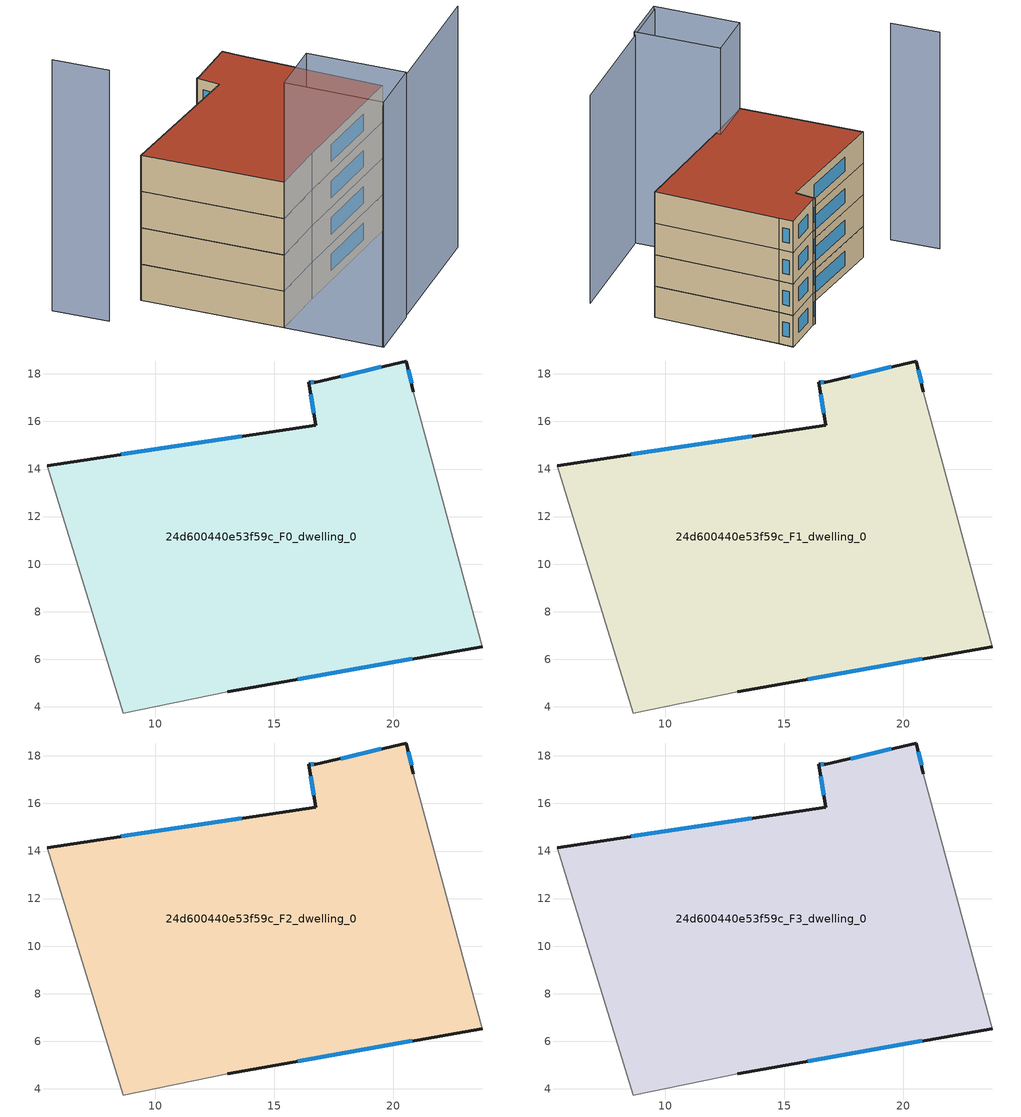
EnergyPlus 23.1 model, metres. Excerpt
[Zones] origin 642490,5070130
24d600440e53f59c_F0_dwelling_0
 floor ground (EU_floor_Construction): 23.75,6.53 20.85,17.24 20.56,18.54 16.75,17.64 16.45,17.64 16.75,15.84 5.44,14.14 8.64,3.74 13.05,4.64 z0
 wall outside (EU_wall_Construction): 23.75,6.53 13.05,4.64 / 5.44,14.14 16.75,15.84 16.45,17.64 16.75,17.64 20.56,18.54 20.85,17.24 z0:3
 wall adiabatic (EU_wall_Construction): 20.85,17.24 23.75,6.53 / 13.05,4.64 8.64,3.74 5.44,14.14 z0:3
 window (EU_Window_Construction): 20.64,18.19 20.77,17.6 / 20.81,6.01 15.99,5.16 / 8.55,14.61 13.64,15.38 / 16.67,16.34 16.53,17.15 / 16.53,17.64 16.67,17.64 / 17.8,17.89 19.51,18.3 z0.83:2.17
24d600440e53f59c_F1_dwelling_0
 floor to 24d600440e53f59c_F0_dwelling_0 (EU_floor_Construction): 23.75,6.53 20.85,17.24 20.55,18.54 16.75,17.64 16.45,17.64 16.75,15.84 5.44,14.14 8.64,3.74 13.04,4.64 z3
 wall outside (EU_wall_Construction): 23.75,6.53 13.05,4.64 / 5.44,14.14 16.75,15.84 16.45,17.64 16.75,17.64 20.56,18.54 20.85,17.24 z3:6
 wall adiabatic (EU_wall_Construction): 20.85,17.24 23.75,6.53 / 13.05,4.64 8.64,3.74 5.44,14.14 z3:6
 window (EU_Window_Construction): 20.64,18.19 20.77,17.6 / 20.81,6.01 15.99,5.16 / 8.55,14.61 13.64,15.38 / 16.67,16.34 16.53,17.15 / 16.53,17.64 16.67,17.64 / 17.8,17.89 19.51,18.3 z3.83:5.17
24d600440e53f59c_F2_dwelling_0
 floor to 24d600440e53f59c_F1_dwelling_0 (EU_floor_Construction): 23.75,6.53 20.85,17.24 20.55,18.54 16.75,17.64 16.45,17.64 16.75,15.84 5.44,14.14 8.64,3.74 13.04,4.64 z6
 wall outside (EU_wall_Construction): 23.75,6.53 13.05,4.64 / 5.44,14.14 16.75,15.84 16.45,17.64 16.75,17.64 20.56,18.54 20.85,17.24 z6:9
 wall adiabatic (EU_wall_Construction): 20.85,17.24 23.75,6.53 / 13.05,4.64 8.64,3.74 5.44,14.14 z6:9
 window (EU_Window_Construction): 20.64,18.19 20.77,17.6 / 20.81,6.01 15.99,5.16 / 8.55,14.61 13.64,15.38 / 16.67,16.34 16.53,17.15 / 16.53,17.64 16.67,17.64 / 17.8,17.89 19.51,18.3 z6.83:8.17
24d600440e53f59c_F3_dwelling_0
 floor to 24d600440e53f59c_F2_dwelling_0 (EU_floor_Construction): 23.75,6.53 20.85,17.24 20.55,18.54 16.75,17.64 16.45,17.64 16.75,15.84 5.44,14.14 8.64,3.74 13.04,4.64 z9
 wall outside (EU_wall_Construction): 23.75,6.53 13.05,4.64 / 5.44,14.14 16.75,15.84 16.45,17.64 16.75,17.64 20.56,18.54 20.85,17.24 z9:12
 wall adiabatic (EU_wall_Construction): 20.85,17.24 23.75,6.53 / 13.05,4.64 8.64,3.74 5.44,14.14 z9:12
 window (EU_Window_Construction): 20.64,18.19 20.77,17.6 / 20.81,6.01 15.99,5.16 / 8.55,14.61 13.64,15.38 / 16.67,16.34 16.53,17.15 / 16.53,17.64 16.67,17.64 / 17.8,17.89 19.51,18.3 z9.83:11.17
 roof outside (EU_roof_Construction): 20.85,17.24 23.75,6.53 13.05,4.64 8.64,3.74 5.44,14.14 16.75,15.84 16.45,17.64 16.75,17.64 20.56,18.54 z12
shading: 10.84,-3.47 25.18,0.93 z0:19.9; 12.92,5.04 15.14,-2.24 / 15.14,-2.24 10.85,-3.54 / 10.85,-3.54 8.64,3.74 / 8.64,3.74 12.92,5.04 z0:20.2; 0.46,18.25 1.76,14.15 z0:20.7
[Building]
EU S2 Campaign: North Axis=0; Terrain=City; Solar Distribution=FullExterior
[Site:Location]
Lyon-Bron: Latitude=45.75; Longitude=5; Time Zone=1; Elevation=198
[SizingPeriod:WeatherFileDays]
AnnualSizingPeriod: Begin Month=1; Begin Day of Month=1; End Month=12; End Day of Month=31; Day of Week for Start Day=Monday; Use Weather File Daylight Saving Period=No; Use Weather File Rain and Snow Indicators=No
[MATERIAL]
EU_InternalMass_Material: Roughness=MediumRough; Thickness=0.1; Conductivity=1; Density=1800; Specific Heat=900; Thermal Absorptance=0.9; Solar Absorptance=0.7; Visible Absorptance=0.7
[MATERIAL:NOMASS] Roughness=MediumRough; Thermal Absorptance=0.9; Solar Absorptance=0.7; Visible Absorptance=0.7
Name | Thermal Resistance
EU_wall_NoMass | 0.87146
EU_roof_NoMass | 0.842276
EU_floor_NoMass | 0.496999
[WINDOWMATERIAL:SIMPLEGLAZINGSYSTEM]
EU_Window_SimpleGlazing: UFactor=2.2525; Solar Heat Gain Coefficient=0.76; Visible Transmittance=0.76
[CONSTRUCTION]
EU_wall_Construction: EU_wall_NoMass
EU_roof_Construction: EU_roof_NoMass
EU_floor_Construction: EU_floor_NoMass
EU_InternalMass_Construction: EU_InternalMass_Material
EU_Window_Construction: EU_Window_SimpleGlazing
[ZONE] Type=1; Multiplier=1; Ceiling Height=autocalculate; Floor Area=autocalculate; Part of Total Floor Area=Yes
Name | Volume
24d600440e53f59c_F0_dwelling_0 | 514.861
24d600440e53f59c_F1_dwelling_0; 24d600440e53f59c_F2_dwelling_0 | 514.86
24d600440e53f59c_F3_dwelling_0 | 1029.72
[INTERNALMASS] Construction=EU_InternalMass_Construction; Surface Area=171.62
Name | Zone or ZoneList
24d600440e53f59c_F0_dwelling_0_EU_InternalMass | 24d600440e53f59c_F0_dwelling_0
24d600440e53f59c_F1_dwelling_0_EU_InternalMass | 24d600440e53f59c_F1_dwelling_0
24d600440e53f59c_F2_dwelling_0_EU_InternalMass | 24d600440e53f59c_F2_dwelling_0
24d600440e53f59c_F3_dwelling_0_EU_InternalMass | 24d600440e53f59c_F3_dwelling_0
[OTHEREQUIPMENT] Fuel Type=Electricity; Design Level Calculation Method=Watts/Area; Power per Zone Floor Area=1; Fraction Latent=0; Fraction Radiant=0; Fraction Lost=0; Carbon Dioxide Generation Rate=0; EndUse Subcategory=EU_Step8_InternalGains
Name | Zone or ZoneList or Space or SpaceList | Schedule
EU_Step8_InternalGain_24d600440e53f59c_F0_dwelling_0_f000 | 24d600440e53f59c_F0_dwelling_0 | EU_Step8_GainSchedule_24d600440e53f59c_F0_dwelling_0_f000
EU_Step8_InternalGain_24d600440e53f59c_F1_dwelling_0_f000 | 24d600440e53f59c_F1_dwelling_0 | EU_Step8_GainSchedule_24d600440e53f59c_F1_dwelling_0_f000
EU_Step8_InternalGain_24d600440e53f59c_F2_dwelling_0_f000 | 24d600440e53f59c_F2_dwelling_0 | EU_Step8_GainSchedule_24d600440e53f59c_F2_dwelling_0_f000
EU_Step8_InternalGain_24d600440e53f59c_F3_dwelling_0_f000 | 24d600440e53f59c_F3_dwelling_0 | EU_Step8_GainSchedule_24d600440e53f59c_F3_dwelling_0_f000
[ZONEVENTILATION:DESIGNFLOWRATE] Schedule=EU_AlwaysOn; Design Flow Rate Calculation Method=AirChanges/Hour; Air Changes per Hour=0.425; Ventilation Type=Natural; Fan Pressure Rise=0; Fan Total Efficiency=1; Constant Term Coefficient=1; Temperature Term Coefficient=0; Velocity Term Coefficient=0; Velocity Squared Term Coefficient=0; Minimum Indoor Temperature=-100; Maximum Indoor Temperature=100; Delta Temperature=-100; Minimum Outdoor Temperature=-100; Maximum Outdoor Temperature=100; Maximum Wind Speed=40
Name | Zone or ZoneList or Space or SpaceList
EU_ConstantAir_24d600440e53f59c_F0_dwelling_0 | 24d600440e53f59c_F0_dwelling_0
EU_ConstantAir_24d600440e53f59c_F1_dwelling_0 | 24d600440e53f59c_F1_dwelling_0
EU_ConstantAir_24d600440e53f59c_F2_dwelling_0 | 24d600440e53f59c_F2_dwelling_0
EU_ConstantAir_24d600440e53f59c_F3_dwelling_0 | 24d600440e53f59c_F3_dwelling_0
[HVACTEMPLATE:THERMOSTAT] Constant Heating Setpoint=20; Constant Cooling Setpoint=50
EU_HeatOnly_24d600440e53f59c_F0_dwelling_0; EU_HeatOnly_24d600440e53f59c_F1_dwelling_0; EU_HeatOnly_24d600440e53f59c_F2_dwelling_0; EU_HeatOnly_24d600440e53f59c_F3_dwelling_0
[HVACTEMPLATE:ZONE:IDEALLOADSAIRSYSTEM] System Availability Schedule=EU_AlwaysOn; Maximum Heating Supply Air Temperature=50; Minimum Cooling Supply Air Temperature=13; Maximum Heating Supply Air Humidity Ratio=0.0156; Minimum Cooling Supply Air Humidity Ratio=0.0077; Heating Limit=NoLimit; Cooling Limit=NoLimit; Heating Availability Schedule=EU_AlwaysOn; Cooling Availability Schedule=EU_CoolingOff; Dehumidification Control Type=ConstantSensibleHeatRatio; Cooling Sensible Heat Ratio=0.7; Dehumidification Setpoint=60; Humidification Control Type=None; Humidification Setpoint=30; Outdoor Air Method=None; Outdoor Air Flow Rate per Person=0.00944; Outdoor Air Flow Rate per Zone Floor Area=0; Outdoor Air Flow Rate per Zone=0; Demand Controlled Ventilation Type=None; Outdoor Air Economizer Type=NoEconomizer; Heat Recovery Type=None; Sensible Heat Recovery Effectiveness=0.7; Latent Heat Recovery Effectiveness=0.65
Name | Template Thermostat
24d600440e53f59c_F0_dwelling_0 | EU_HeatOnly_24d600440e53f59c_F0_dwelling_0
24d600440e53f59c_F1_dwelling_0 | EU_HeatOnly_24d600440e53f59c_F1_dwelling_0
24d600440e53f59c_F2_dwelling_0 | EU_HeatOnly_24d600440e53f59c_F2_dwelling_0
24d600440e53f59c_F3_dwelling_0 | EU_HeatOnly_24d600440e53f59c_F3_dwelling_0
[SIZING:ZONE] Zone Cooling Design Supply Air Temperature Input Method=SupplyAirTemperature; Zone Cooling Design Supply Air Temperature=13; Zone Heating Design Supply Air Temperature Input Method=SupplyAirTemperature; Zone Heating Design Supply Air Temperature=50; Zone Cooling Design Supply Air Humidity Ratio=0.008; Zone Heating Design Supply Air Humidity Ratio=0.008; Cooling Design Air Flow Method=DesignDay; Cooling Design Air Flow Rate=0; Cooling Minimum Air Flow per Zone Floor Area=0.000762; Cooling Minimum Air Flow=0; Cooling Minimum Air Flow Fraction=0.2; Heating Design Air Flow Method=DesignDay; Heating Design Air Flow Rate=0; Heating Maximum Air Flow per Zone Floor Area=0.002032; Heating Maximum Air Flow=0.141576; Heating Maximum Air Flow Fraction=0.3; Account for Dedicated Outdoor Air System=No; Dedicated Outdoor Air System Control Strategy=NeutralSupplyAir; Dedicated Outdoor Air Low Setpoint Temperature for Design=autosize; Dedicated Outdoor Air High Setpoint Temperature for Design=autosize; Zone Load Sizing Method=Sensible Load Only No Latent Load; Zone Latent Cooling Design Supply Air Humidity Ratio Input Method=HumidityRatioDifference; Zone Cooling Design Supply Air Humidity Ratio Difference=0.005; Zone Latent Heating Design Supply Air Humidity Ratio Input Method=HumidityRatioDifference; Zone Humidification Design Supply Air Humidity Ratio Difference=0.005
24d600440e53f59c_F0_dwelling_0; 24d600440e53f59c_F1_dwelling_0; 24d600440e53f59c_F2_dwelling_0; 24d600440e53f59c_F3_dwelling_0
[SCHEDULE:CONSTANT]
Name | Hourly Value
EU_AlwaysOn | 1
EU_CoolingOff | 0
[SCHEDULE:FILE] Column Number=1; Rows to Skip at Top=0; Number of Hours of Data=8760; Column Separator=Comma; Interpolate to Timestep=No; Minutes per Item=60; Adjust Schedule for Daylight Savings=Yes
Name | File
EU_Step8_GainSchedule_24d600440e53f59c_F0_dwelling_0_f000 | ../../schedules/24d600440e53f59c/24d600440e53f59c_F0_dwelling_0_f000_gain.csv
EU_Step8_GainSchedule_24d600440e53f59c_F1_dwelling_0_f000 | ../../schedules/24d600440e53f59c/24d600440e53f59c_F1_dwelling_0_f000_gain.csv
EU_Step8_GainSchedule_24d600440e53f59c_F2_dwelling_0_f000 | ../../schedules/24d600440e53f59c/24d600440e53f59c_F2_dwelling_0_f000_gain.csv
EU_Step8_GainSchedule_24d600440e53f59c_F3_dwelling_0_f000 | ../../schedules/24d600440e53f59c/24d600440e53f59c_F3_dwelling_0_f000_gain.csv
